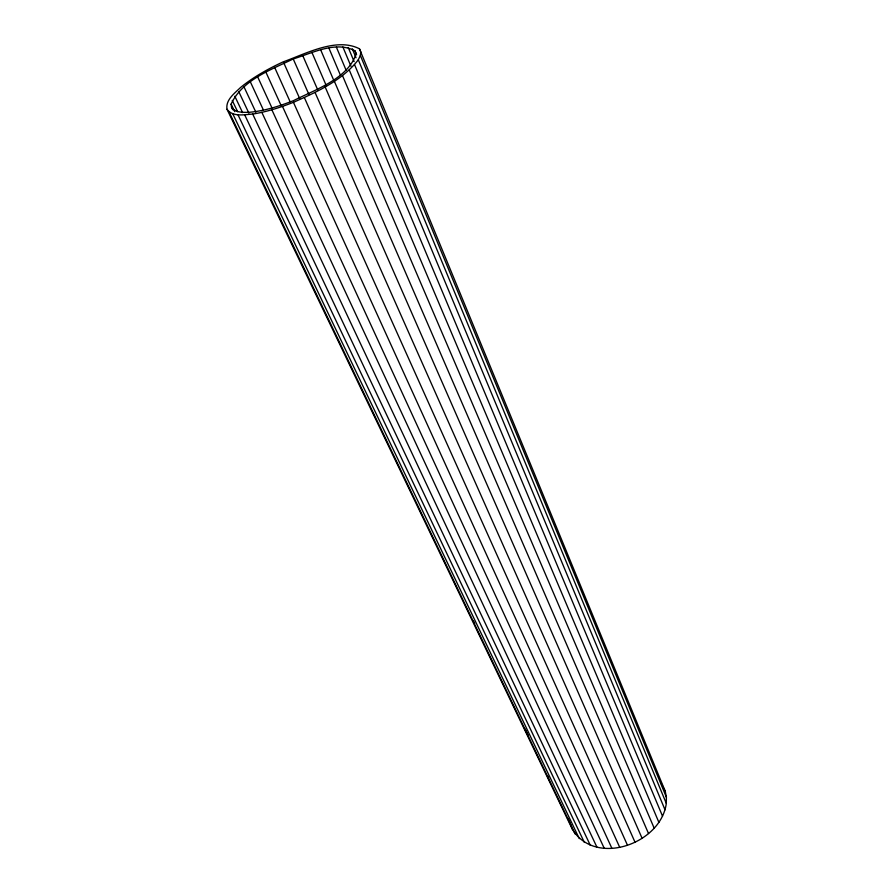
<?xml version="1.0" encoding="UTF-8"?>
<svg xmlns="http://www.w3.org/2000/svg" width="893" height="893" viewBox="0 0 893 893"><rect width="100%" height="100%" fill="white"/><g stroke="black" fill="none" stroke-linecap="round" stroke-linejoin="round"><path stroke-width="1.34" d="M666.312 803.432L666.39 797.215L665.252 791.31L359.444 48.791C336.348 36.981 305.417 54.004 283.17 61.863C268.112 68.861 253.456 76.977 240.552 87.492C234.636 93.252 225.404 99.904 227.012 109.259L572.212 828.983C594.995 867.226 660.898 844.041 666.312 803.432L358.305 59.798L360.359 55.466L360.739 51.772L359.444 48.791M231.12 104.09C242.204 79.957 270.791 69.933 293.228 58.938C312.316 53.145 335.69 40.576 354.967 50.834L356.14 53.625C348.437 78.662 314.771 89.825 293.417 100.675C278.85 106.323 263.759 111.245 248.087 112.373C242.405 112.295 234.904 112.741 231.521 107.193L231.12 104.09L234.714 111.636M227.012 109.259C232.649 117.262 244.369 114.594 252.719 114.07C266.717 111.859 280.268 107.495 293.429 102.315C316.97 91.923 342.119 80.604 358.305 59.798M660.932 782.915L665.252 791.31M229.054 111.893L575.215 834.118M231.521 107.193L232.716 109.705M232.738 113.746L579.3 838.639M473.435 621.07L474.629 623.582M525.207 729.123L528.209 735.408M547.476 775.615L548.682 778.127M567.948 818.334L570.348 823.368M232.247 100.407L237.627 111.737M237.984 114.75L584.368 842.423M244.704 114.862L590.329 845.347M234.837 96.243L242.595 112.63M252.719 114.07L597.004 847.345M238.799 91.711L248.89 113.143M244.035 86.934L255.856 112.194M261.85 112.362L604.26 848.35M250.408 81.989L263.312 109.817M257.742 77.021L272.309 108.689M271.863 109.794L611.884 848.317M282.489 106.412L619.686 847.256M265.891 72.121L281.507 106.401M274.642 67.41L290.113 101.713M293.429 102.315L627.455 845.18M283.829 62.979L299.724 98.61M304.379 97.616L634.979 842.132M293.228 58.938L308.989 94.625M302.649 55.355L317.729 89.858M315.05 92.437L642.067 838.214M325.13 86.922L648.519 833.526M311.88 52.33L326.258 85.583M320.71 49.919L333.335 79.377M334.35 81.241L654.178 828.179M342.466 75.537L658.878 822.341M328.959 48.189L340.389 75.124M336.404 47.184L346.149 70.313M349.263 69.955L662.528 816.157M342.879 46.938L350.949 66.216M348.225 47.463L354.13 61.628M354.577 64.664L665.017 809.806M354.967 50.834L356.564 54.696M352.3 48.769L356.039 57.788M360.359 55.466L666.39 797.215M570.727 824.485L572.212 828.983"/></g></svg>
